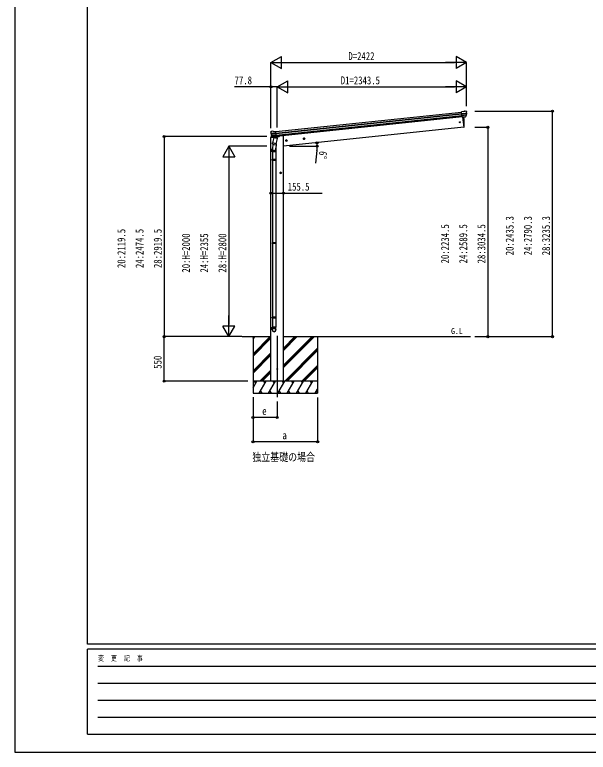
# Model space of a CAD drawing. Units: millimetres, scale not verified. Extents: x -12615 to 12615, y -8910 to 8910.
# Drawn here: x -12615 to -5515, y -8910 to 213 of the extents above; entities that cross this region are included whole.
import ezdxf
from ezdxf.enums import TextEntityAlignment as Align

# ---------------------------------------------------------------- set-up
doc = ezdxf.new("R2010")
doc.units = ezdxf.units.MM
doc.header["$LTSCALE"] = 30
for name, color, linetype in [('0-2_USER1', 3, 'Continuous'), ('0-3_YKK_12', 2, 'Continuous'), ('0-4_YKK_13', 4, 'Continuous'), ('0-5_YKK_A1', 4, 'Continuous'), ('0-6_YKK_D', 6, 'Continuous'), ('0-7_YKK_ZWAK', 7, 'Continuous')]:
    doc.layers.add(name, color=color, linetype=linetype)
doc.styles.add('ＭＳ ゴシック', font='')
doc.styles.get('ＭＳ ゴシック').set_extended_font_data('MS Gothic')

msp = doc.modelspace()

# ---------------------------------------------------------------- linework, layer by layer
at = {"layer": '0-3_YKK_12'}
msp.add_line((-9364.94, -3759.69), (-9364.94, -4518.89), dxfattribs=at)
at = {"layer": '0-4_YKK_13'}
for p, q in [((-7057.06, -985.43), (-7083.58, -988.22)), ((-7076.79, -1052.77), (-7083.58, -988.22)), ((-7081.42, -1008.75), (-7021.68, -1002.47)), ((-7030.74, -976.64), (-7030.74, -976.64)), ((-7027.07, -977.72), (-7027.08, -977.72)), ((-7027.07, -977.72), (-7022.75, -981.22)), ((-7022.75, -981.22), (-7021.89, -981.92)), ((-7020.5, -985.61), (-7020.81, -983.76)), ((-7021.2, -1008.34), (-7080.8, -1014.61)), ((-7022.04, -1025.1), (-7079.07, -1031.09)), ((-7023.43, -1029.76), (-7078.6, -1035.56)), ((-7033.44, -1047.99), (-7076.82, -1052.55)), ((-7076.79, -1052.77), (-7066.85, -1051.73)), ((-7069.91, -1052.05), (-7056.52, -1179.44)), ((-7066.85, -1051.73), (-7066.57, -1051.79)), ((-7066.57, -1051.79), (-7041.24, -1049.13)), ((-7041.24, -1049.13), (-7040.99, -1049.01)), ((-7040.99, -1049.01), (-7033.3, -1048.2)), ((-7031.99, -1046.33), (-7022.54, -1028.03)), ((-7030.93, -1046.76), (-7020.81, -1028.5)), ((-7056.52, -1179.44), (-7054.47, -1179.15)), ((-9445.23, -1240.46), (-9445.31, -1238.59)), ((-9443.94, -1235.7), (-9444.64, -1236.56)), ((-9440.44, -1231.38), (-9443.94, -1235.7)), ((-9380.83, -1250.43), (-9440.57, -1256.71)), ((-9440.44, -1231.38), (-9440.44, -1231.38)), ((-9439.82, -1262.55), (-9380.22, -1256.28)), ((-9437.09, -1229.55), (-9437.08, -1229.55)), ((-9435.52, -1278.76), (-9378.49, -1272.77)), ((-9409.51, -1232.69), (-9382.99, -1229.9)), ((-9376.21, -1294.45), (-9382.99, -1229.9)), ((-9444.94, -1299.05), (-9445.84, -1305.89)), ((-9445.84, -1305.89), (-9412.11, -1302.34)), ((-9425.43, -1294.69), (-9442.28, -1296.46)), ((-9422.31, -1298.11), (-9436.01, -1282.35)), ((-9421.37, -1297.47), (-9434.42, -1281.53)), ((-9433.19, -1283.03), (-9378.02, -1277.23)), ((-9408.87, -1307.39), (-9422.23, -1373.05)), ((-9412.01, -1298.22), (-9419.7, -1299.02)), ((-9419.61, -1298.79), (-9376.23, -1294.23)), ((-9418.86, -1299.03), (-9417.29, -1298.86)), ((-9417.29, -1298.86), (-9379.75, -1294.92)), ((-9415.5, -1299.33), (-9415.65, -1300.06)), ((-9415.03, -1301.19), (-9390.28, -1310.94)), ((-9411.74, -1298.28), (-9412.01, -1298.22)), ((-9386.41, -1295.62), (-9411.74, -1298.28)), ((-9363.99, -1316.52), (-9408.87, -1307.39)), ((-9406.7, -1304.47), (-9407.36, -1307.7)), ((-9385.89, -1295.95), (-9388.81, -1310.3)), ((-9386.15, -1295.5), (-9386.41, -1295.62)), ((-9376.21, -1294.45), (-9386.15, -1295.5)), ((-9379.75, -1294.92), (-9378.19, -1294.75)), ((-9377.35, -1382.18), (-9363.99, -1316.52)), ((-9376.37, -1292.87), (-9375.45, -1293.06)), ((-9375.45, -1293.06), (-9364.24, -1309.98)), ((-9372.09, -1298.13), (-9342.82, -1295.06)), ((-9364.24, -1309.98), (-9365.51, -1316.21)), ((-9337.96, -1287.51), (-9338.39, -1290.74)), ((-9427.53, -1481.22), (-9427.53, -1446.87)), ((-9419.82, -1388.33), (-9425.38, -1444.06)), ((-9424.71, -1385.29), (-9422.22, -1373.05)), ((-9424.5, -1386.69), (-9424.5, -1386.69)), ((-9423.16, -1387.65), (-9382.2, -1395.99)), ((-9377.35, -1382.18), (-9422.23, -1373.05)), ((-9376.92, -1380.04), (-9383.57, -1447.78)), ((-9381.53, -1446.56), (-9381.53, -1481.22)), ((-9377.36, -1382.17), (-9379.9, -1394.65)), ((-9381.53, -1481.22), (-9427.53, -1481.22)), ((-9425.53, -1481.22), (-9425.53, -1577.96)), ((-9383.53, -1481.22), (-9383.53, -1577.96)), ((-9427.53, -1579.96), (-9426.53, -1577.96)), ((-9381.53, -1579.96), (-9427.53, -1579.96)), ((-9381.53, -1587.96), (-9427.53, -1587.96)), ((-9382.53, -1577.96), (-9426.53, -1577.96)), ((-9382.53, -1589.96), (-9426.53, -1589.96)), ((-9425.53, -1589.96), (-9425.53, -2606.65)), ((-9383.53, -1589.96), (-9383.53, -2606.65)), ((-9381.53, -1579.96), (-9382.53, -1577.96)), ((-9381.53, -1587.96), (-9382.53, -1589.96)), ((-9381.53, -1579.96), (-9381.53, -1587.96)), ((-9427.53, -2608.65), (-9426.53, -2606.65)), ((-9381.53, -2608.65), (-9427.53, -2608.65)), ((-9381.53, -2616.65), (-9427.53, -2616.65)), ((-9382.53, -2606.65), (-9426.53, -2606.65)), ((-9382.53, -2618.65), (-9426.53, -2618.65)), ((-9425.53, -2618.65), (-9425.53, -3529.34)), ((-9383.53, -2618.65), (-9383.53, -3529.34)), ((-9381.53, -2608.65), (-9382.53, -2606.65)), ((-9381.53, -2616.65), (-9382.53, -2618.65)), ((-9381.53, -2608.65), (-9381.53, -2616.65)), ((-9427.53, -3531.34), (-9426.53, -3529.34)), ((-9381.53, -3531.34), (-9427.53, -3531.34)), ((-9381.53, -3539.34), (-9427.53, -3539.34)), ((-9382.53, -3529.34), (-9426.53, -3529.34)), ((-9382.53, -3541.34), (-9426.53, -3541.34)), ((-9425.53, -3541.34), (-9425.53, -3651.34)), ((-9383.53, -3541.34), (-9383.53, -3651.34)), ((-9381.53, -3531.34), (-9382.53, -3529.34)), ((-9381.53, -3539.34), (-9382.53, -3541.34)), ((-9381.53, -3531.34), (-9381.53, -3539.34)), ((-9427.53, -3685.48), (-9427.53, -3651.34)), ((-9381.53, -3651.34), (-9427.53, -3651.34)), ((-9381.53, -3685.48), (-9381.53, -3651.34))]:
    msp.add_line(p, q, dxfattribs=at)
for points in [[(-7057.06, -985.43), (-7045.46, -978.46), (-7045.45, -978.46)], [(-7044.23, -978.05), (-7044.22, -978.05), (-7030.74, -976.64)], [(-9423.6, -1228.13), (-9423.6, -1228.13), (-9437.08, -1229.55)], [(-9409.51, -1232.69), (-9422.31, -1228.28), (-9422.31, -1228.28)], [(-9427.53, -1579.96), (-9427.53, -1587.96), (-9426.53, -1589.96)], [(-9427.53, -2608.65), (-9427.53, -2616.65), (-9426.53, -2618.65)], [(-9427.53, -3531.34), (-9427.53, -3539.34), (-9426.53, -3541.34)]]:
    msp.add_lwpolyline(points, dxfattribs=at)
for centre, radius in [((-7103.32, -1116.89), 6.5), ((-9364.94, -4168.89), 4.5)]:
    msp.add_circle(centre, radius, dxfattribs=at)
for centre, radius, start, end in [((-7043.91, -981.04), 3, 96.02369, 120.97631), ((-7030.22, -981.61), 5, 51.04426, 95.95574), ((-7214.06, -1007.27), 192.44, 1.4271, 6.57578), ((-6976.41, -1000.36), 45.32, 182.67122, 185.64518), ((-7221.4, -1006.73), 202, 354.13916, 6), ((-7952.11, -1139.23), 900.99, 357.6414, 5.6433), ((-7033.55, -1045.31), 2.99, 285.2717, 331.00739), ((-7025.2, -1026.66), 3, 332.69111, 354.20009), ((-7221.4, -1006.73), 200.2, 354.20009, 359.53883), ((-7021.01, -1009.68), 1.35, 95.1605, 97.91927), ((-7018.41, -1008.12), 2.74, 179.02151, 184.43412), ((-7023.44, -1027.05), 3, 331, 354.13916), ((-7054.89, -1176.18), 3, 278, 357.63919), ((-9244.33, -1219.35), 202, 186, 197.86084), ((-9251.4, -1221.4), 192.44, 185.42422, 190.5729), ((-9485.29, -1264.05), 45.32, 6.35482, 9.32878), ((-9436.56, -1234.52), 5, 96.04426, 140.95574), ((-9442.6, -1262.91), 2.74, 7.56588, 12.97849), ((-9439.73, -1263.9), 1.35, 94.08073, 96.8395), ((-9244.33, -1219.35), 200.2, 192.46117, 197.79991), ((-9423.28, -1231.12), 3, 71.02369, 95.97631), ((-9441.96, -1299.45), 3, 96, 172.5), ((-9433.74, -1280.38), 3, 197.86084, 221), ((-9432.1, -1279.63), 3, 197.79991, 219.30889), ((-9420.05, -1296.14), 2.99, 220.99261, 266.7283), ((-9418.91, -1298.53), 0.5, 240.73754, 276), ((-9415.99, -1299.23), 0.5, 348.5, 96), ((-9414.67, -1300.26), 1, 168.5, 248.5), ((-9389.81, -1310.02), 1.03, 242.53897, 344.46569), ((-9385.31, -1296.11), 0.604, 93.09842, 164.70595), ((-9378.24, -1294.26), 0.5, 276, 311.26246), ((-9343.35, -1290.09), 5, 276, 352.5), ((-9397.53, -1446.87), 30, 177.45142, 180), ((-9422.81, -1385.72), 1.95, 167.54017, 209.97766), ((-9422.76, -1385.69), 2, 209.90962, 258.5), ((-9381.8, -1394.03), 2, 258.5, 341.96843)]:
    msp.add_arc(centre, radius, start, end, dxfattribs=at)
for centre, major_axis, ratio, start_param, end_param in [((-7022.76, -985.22), (-0.87, 5.91), 0.020485, 0.671432, 1.5691306), ((-7028.16, -980.7), (5.88, -1.31), 0.24881, 0.460585, 0.4641038), ((-7023.78, -984.25), (-2.34, 1.9), 0.995767, 3.9859716, 4.712389), ((-7033.75, -1045.01), (-0.11, 3), 0.642905, 3.2459383, 4.203928), ((-7033.62, -1045.21), (1.66, -2.51), 0.997631, 5.8041905, 5.8929484), ((-7033.69, -1045.11), (3.53, -2.11), 0.650902, 5.2561448, 5.3289554), ((-7031.32, -1044.76), (1.08, 3.13), 0.040856, 2.1135035, 2.1416249), ((-7219.09, -1028.68), (-20.92, 199.05), 0.994373, 4.7113789, 4.7277536), ((-9442.31, -1238.45), (1.9, 2.34), 0.995767, 1.5707963, 2.2972137), ((-9438.76, -1234.07), (-5.48, -2.51), 0.24881, 5.8190815, 5.8226003), ((-9443.1, -1239.61), (-0.38, 5.97), 0.020485, 4.7140547, 5.6117533), ((-9242.03, -1241.3), (-20.92, 199.05), 0.994373, 1.5554317, 1.5718064), ((-9422.35, -1296.06), (-1.71, 2.84), 0.040856, 4.1415604, 4.1696818), ((-9419.92, -1295.81), (-0.51, 2.96), 0.642905, 2.0792573, 3.037247), ((-9419.96, -1295.91), (-3.02, -2.79), 0.650902, 0.9542299, 1.0270405), ((-9420.01, -1296.03), (-1.1, -2.8), 0.997631, 0.3902369, 0.4789948), ((-9404.53, -1446.56), (23, 0), 0.996195, 2.621936, 6.6074797), ((-9404.53, -1446.56), (21, 0), 0.996195, 3.0215498, 6.2247991), ((-9404.53, -3683.74), (-23, 0), 0.996195, 3.1415927, 6.2831853), ((-9404.53, -3685.48), (-23, 0), 0.996195, 3.1415927, 6.2831853), ((-9404.53, -3685.48), (0, -23.43), 0.981806, 4.712389, 7.8539816)]:
    msp.add_ellipse(centre, major_axis=major_axis, ratio=ratio, start_param=start_param, end_param=end_param, dxfattribs=at)
msp.add_ellipse((-9404.53, -3685.48), major_axis=(21, 0), ratio=0.996195, dxfattribs=at)
at = {"layer": '0-5_YKK_A1'}
for p, q in [((-9382.78, -1231.89), (-7083.37, -990.21)), ((-9380.8, -1250.79), (-7081.38, -1009.11)), ((-9380.37, -1254.96), (-7080.94, -1013.28)), ((-9378.27, -1274.82), (-7078.86, -1033.14)), ((-7077.1, -1049.88), (-9376.51, -1291.56)), ((-7069.91, -1052.05), (-7056.52, -1179.44)), ((-7056.52, -1179.44), (-9287.19, -1413.89)), ((-9442.69, -4318.89), (-9442.69, -1305.55)), ((-9241.03, -1341.67), (-9260.92, -1343.76)), ((-9251.76, -1335.25), (-9257.83, -1339.67)), ((-9257.83, -1339.67), (-9257.05, -1347.13)), ((-9257.05, -1347.13), (-9250.19, -1350.18)), ((-9249.93, -1352.66), (-9252.02, -1332.77)), ((-9244.9, -1338.31), (-9251.76, -1335.25)), ((-9022.23, -1318.68), (-9042.13, -1320.77)), ((-9032.96, -1312.26), (-9039.04, -1316.67)), ((-9039.04, -1316.67), (-9038.25, -1324.13)), ((-9038.25, -1324.13), (-9031.4, -1327.19)), ((-9031.13, -1329.67), (-9033.23, -1309.78)), ((-9026.11, -1315.31), (-9032.96, -1312.26)), ((-9311.19, -1743.45), (-9331.19, -1743.45)), ((-9321.19, -1735.94), (-9327.69, -1739.69)), ((-9327.69, -1739.69), (-9327.69, -1747.2)), ((-9327.69, -1747.2), (-9321.19, -1750.95)), ((-9321.19, -1753.45), (-9321.19, -1733.45)), ((-9314.69, -1739.69), (-9321.19, -1735.94)), ((-9800.67, -3768.89), (-9442.69, -3768.89)), ((-9664.94, -3768.89), (-9664.94, -4468.89)), ((-9664.94, -3980.12), (-9453.71, -3768.89)), ((-9664.94, -3796.28), (-9637.56, -3768.89)), ((-9664.94, -3782.13), (-9651.7, -3768.89)), ((-9664.94, -3994.26), (-9442.69, -3772.02)), ((-9664.94, -4008.41), (-9442.69, -3786.16)), ((-9287.19, -3768.89), (-6970.65, -3768.89)), ((-9287.19, -4151.16), (-8904.93, -3768.89)), ((-9287.19, -4122.87), (-8933.21, -3768.89)), ((-9287.19, -4137.01), (-8919.07, -3768.89)), ((-9287.19, -3939.02), (-9117.06, -3768.89)), ((-9287.19, -3924.88), (-9131.2, -3768.89)), ((-9287.19, -3910.74), (-9145.34, -3768.89)), ((-8864.94, -3768.89), (-8864.94, -4468.89)), ((-9271.08, -4318.89), (-8864.94, -3912.76)), ((-9664.94, -4192.25), (-9442.69, -3970.01)), ((-9664.94, -4206.4), (-9442.69, -3984.15)), ((-9664.94, -4220.54), (-9442.69, -3998.29)), ((-9256.94, -4318.89), (-8864.94, -3926.9)), ((-9242.8, -4318.89), (-8864.94, -3941.04)), ((-9579.45, -4318.89), (-9442.69, -4182.14)), ((-9565.31, -4318.89), (-9442.69, -4196.28)), ((-9058.95, -4318.89), (-8864.94, -4124.89)), ((-9044.81, -4318.89), (-8864.94, -4139.03)), ((-9030.66, -4318.89), (-8864.94, -4153.17)), ((-9551.16, -4318.89), (-9442.69, -4210.42)), ((-8864.94, -4318.89), (-9664.94, -4318.89)), ((-9664.94, -4402.73), (-9616.54, -4318.89)), ((-9631.54, -4344.87), (-9646.54, -4318.89)), ((-9587.67, -4468.89), (-9501.07, -4318.89)), ((-9516.07, -4344.88), (-9531.07, -4318.89)), ((-9472.2, -4468.89), (-9385.6, -4318.89)), ((-9400.6, -4344.88), (-9415.6, -4318.89)), ((-9356.73, -4468.89), (-9270.13, -4318.89)), ((-9285.13, -4344.88), (-9300.13, -4318.89)), ((-9241.26, -4468.89), (-9154.66, -4318.89)), ((-9169.66, -4344.88), (-9184.66, -4318.89)), ((-9125.79, -4468.89), (-9039.19, -4318.89)), ((-9069.19, -4318.89), (-9054.19, -4344.88)), ((-9010.32, -4468.89), (-8923.72, -4318.89)), ((-8938.72, -4344.88), (-8953.72, -4318.89)), ((-9664.94, -4468.89), (-8864.94, -4468.89)), ((-9572.68, -4442.91), (-9557.68, -4468.89)), ((-9457.2, -4442.91), (-9442.2, -4468.89)), ((-9341.73, -4442.91), (-9326.74, -4468.89)), ((-9226.26, -4442.91), (-9211.27, -4468.89)), ((-9110.79, -4442.92), (-9095.8, -4468.89)), ((-8995.32, -4442.91), (-8980.33, -4468.89)), ((-8894.85, -4468.89), (-8864.94, -4417.08)), ((-8879.85, -4442.91), (-8864.94, -4468.75))]:
    msp.add_line(p, q, dxfattribs=at)
for points in [[(-9287.19, -4318.89), (-9287.19, -1284.89), (-9307.19, -1284.89), (-9338.05, -1288.14)], [(-9250.19, -1350.18), (-9244.12, -1345.77), (-9244.9, -1338.31)], [(-9031.4, -1327.19), (-9025.32, -1322.78), (-9026.11, -1315.31)], [(-9321.19, -1750.95), (-9314.69, -1747.2), (-9314.69, -1739.69)]]:
    msp.add_lwpolyline(points, dxfattribs=at)
for centre, radius in [((-9250.98, -1342.72), 8.5), ((-9250.98, -1342.72), 7.7), ((-9250.98, -1342.72), 6.5), ((-9032.18, -1319.72), 8.5), ((-9032.18, -1319.72), 7.7), ((-9032.18, -1319.72), 6.5), ((-9321.19, -1743.45), 8.5), ((-9321.19, -1743.45), 7.7), ((-9321.19, -1743.45), 6.5)]:
    msp.add_circle(centre, radius, dxfattribs=at)
at = {"layer": '0-6_YKK_D'}
for p, q in [((-9443.19, -378.62), (-9313.29, -303.62)), ((-9313.29, -453.62), (-9313.29, -303.62)), ((-7021.48, -378.62), (-7151.38, -303.62)), ((-7151.38, -303.62), (-7151.38, -453.62)), ((-9443.19, -1177.97), (-9443.19, -377.62)), ((-9443.19, -378.62), (-9313.29, -453.62)), ((-9443.19, -378.62), (-9183.38, -378.62)), ((-9293.19, -378.62), (-7171.48, -378.62)), ((-7021.48, -378.62), (-7281.28, -378.62)), ((-7021.48, -378.62), (-7151.38, -453.62)), ((-7021.48, -915.8), (-7021.48, -377.62)), ((-9364.94, -678.62), (-9235.04, -603.62)), ((-9235.04, -753.62), (-9235.04, -603.62)), ((-7021.48, -678.62), (-7151.38, -603.62)), ((-7151.38, -603.62), (-7151.38, -753.62)), ((-9442.69, -1187.92), (-9442.69, -677.62)), ((-9364.94, -1179.75), (-9364.94, -677.62)), ((-9364.94, -1179.75), (-9364.94, -677.62)), ((-9364.94, -678.62), (-9235.04, -753.62)), ((-9364.94, -678.62), (-9105.13, -678.62)), ((-9214.94, -678.62), (-7171.48, -678.62)), ((-7021.48, -678.62), (-7281.28, -678.62)), ((-7021.48, -678.62), (-7151.38, -753.62)), ((-7021.48, -915.8), (-7021.48, -677.62)), ((-6920.65, -978.62), (-5956.78, -978.62)), ((-5957.78, -3768.89), (-5957.78, -978.62)), ((-6920.65, -1179.44), (-6756.78, -1179.44)), ((-6757.78, -1179.44), (-6757.78, -3768.89)), ((-9493.19, -1294.41), (-10765.94, -1294.41)), ((-10764.94, -1294.41), (-10764.94, -3768.89)), ((-9964.94, -1413.89), (-10039.94, -1543.8)), ((-9493.19, -1413.89), (-9965.94, -1413.89)), ((-9964.94, -1413.89), (-9889.94, -1543.8)), ((-9964.94, -1413.89), (-9964.94, -1673.7)), ((-9212.83, -1413.89), (-8869.23, -1413.89)), ((-10039.94, -1543.8), (-9889.94, -1543.8)), ((-8873.35, -1464.8), (-8892.94, -1624)), ((-9964.94, -1563.89), (-9964.94, -3618.89)), ((-9964.94, -3768.89), (-9964.94, -3509.09)), ((-9964.94, -3768.89), (-10039.94, -3638.99)), ((-9889.94, -3638.99), (-10039.94, -3638.99)), ((-9964.94, -3768.89), (-9889.94, -3638.99)), ((-10021.98, -3768.89), (-10766.94, -3768.89)), ((-9801.67, -3768.89), (-10765.94, -3768.89)), ((-10765.94, -4318.89), (-10765.94, -3768.89)), ((-9801.67, -3768.89), (-9965.94, -3768.89)), ((-6920.65, -3768.89), (-6756.78, -3768.89)), ((-6920.65, -3768.89), (-5956.78, -3768.89)), ((-9730.63, -4318.89), (-10766.94, -4318.89)), ((-9664.94, -4518.89), (-9664.94, -5069.89)), ((-9664.94, -4518.89), (-9664.94, -4769.89)), ((-8864.94, -4519.89), (-8864.94, -5069.89)), ((-9364.94, -4570.27), (-9364.94, -4769.89)), ((-9364.94, -4768.89), (-9664.94, -4768.89)), ((-8864.94, -5068.89), (-9664.94, -5068.89))]:
    msp.add_line(p, q, dxfattribs=at)
for points in [[(-9364.94, -678.62), (-9442.69, -678.62), (-9894.22, -678.62)], [(-9442.69, -1993.45), (-9287.19, -1993.45), (-8809.39, -1993.45)]]:
    msp.add_lwpolyline(points, dxfattribs=at)
for centre in [(-9442.69, -678.62), (-5957.78, -978.62), (-6757.78, -1179.44), (-10764.94, -1294.41), (-8872.52, -1370.31), (-8870.23, -1413.89), (-9442.69, -1993.45), (-9287.19, -1993.45), (-10765.94, -3768.89), (-10764.94, -3768.89), (-6757.78, -3768.89), (-5957.78, -3768.89), (-10765.94, -4318.89), (-9664.94, -4768.89), (-9364.94, -4768.89), (-9664.94, -5068.89), (-8864.94, -5068.89)]:
    msp.add_circle(centre, 12.75, dxfattribs=at)
for start, end in [(352.98751, 360), (360, 6)]:
    msp.add_arc((-9287.19, -1413.89), 416.96, start, end, dxfattribs=at)
at = {"layer": '0-7_YKK_ZWAK'}
for p, q in [((-11714.94, -7575), (-11714.94, 8325)), ((11685.06, -7575), (-11714.94, -7575)), ((-3914.94, -7635), (-11714.94, -7635)), ((-11714.94, -8685), (-11714.94, -7635)), ((-11587.44, -7845), (-4064.94, -7845)), ((-11587.44, -8055), (-4064.94, -8055)), ((-11587.44, -8265), (-4064.94, -8265)), ((-11587.44, -8475), (-4064.94, -8475)), ((-11714.94, -8685), (-3914.94, -8685))]:
    msp.add_line(p, q, dxfattribs=at)
msp.add_lwpolyline([(-12615, -8910), (12615, -8910), (12615, 8910), (-12615, 8910)], close=True, dxfattribs=at)

# ---------------------------------------------------------------- texts
at = {"layer": '0-2_USER1', "style": 'ＭＳ ゴシック', "width": 0.8}
for s, height, p in [('G.L', 73.31, (-7213.29, -3758.29)), ('独立基礎の場合', 98.97, (-9673.55, -5338.59))]:
    msp.add_text(s, height=height, dxfattribs=at).set_placement(p, align=Align.BOTTOM_LEFT)
at = {"layer": '0-6_YKK_D', "style": 'ＭＳ ゴシック', "width": 0.8}
for s, p in [('D=2422', (-8484.33, -377.62)), ('77.8', (-9893.22, -677.62)), ('D1=2343.5', (-8578.41, -677.62)), ('155.5', (-9235.19, -1992.45)), ('e', (-9550.94, -4767.89)), ('a', (-9300.94, -5067.89))]:
    msp.add_text(s, height=98.97, dxfattribs=at).set_placement(p, align=Align.BOTTOM_LEFT)
for s, rotation, p in [('6°', 262.988, (-8872.48, -1465.91)), ('20:2435.3', 90, (-6408.78, -2762.56)), ('24:2790.3', 90, (-6183.78, -2762.56)), ('28:3235.3', 90, (-5958.78, -2762.56)), ('20:2119.5', 90, (-11215.94, -2920.45)), ('24:2474.5', 90, (-10990.94, -2920.45)), ('28:2919.5', 90, (-10765.94, -2920.45)), ('20:2234.5', 90, (-7208.78, -2862.97)), ('24:2589.5', 90, (-6983.78, -2862.97)), ('28:3034.5', 90, (-6758.78, -2862.97)), ('20:H=2000', 90, (-10415.94, -2976.59)), ('24:H=2355', 90, (-10190.94, -2976.59)), ('28:H=2800', 90, (-9965.94, -2976.59)), ('550', 90, (-10766.94, -4166.29))]:
    msp.add_text(s, height=98.97, rotation=rotation, dxfattribs=at).set_placement(p, align=Align.BOTTOM_LEFT)
at = {"layer": '0-7_YKK_ZWAK', "style": 'ＭＳ ゴシック', "width": 0.8}
msp.add_text('変  更  記  事', height=65.98, dxfattribs=at).set_placement((-11583.93, -7800), align=Align.BOTTOM_LEFT)

doc.saveas('drawing.dxf')
